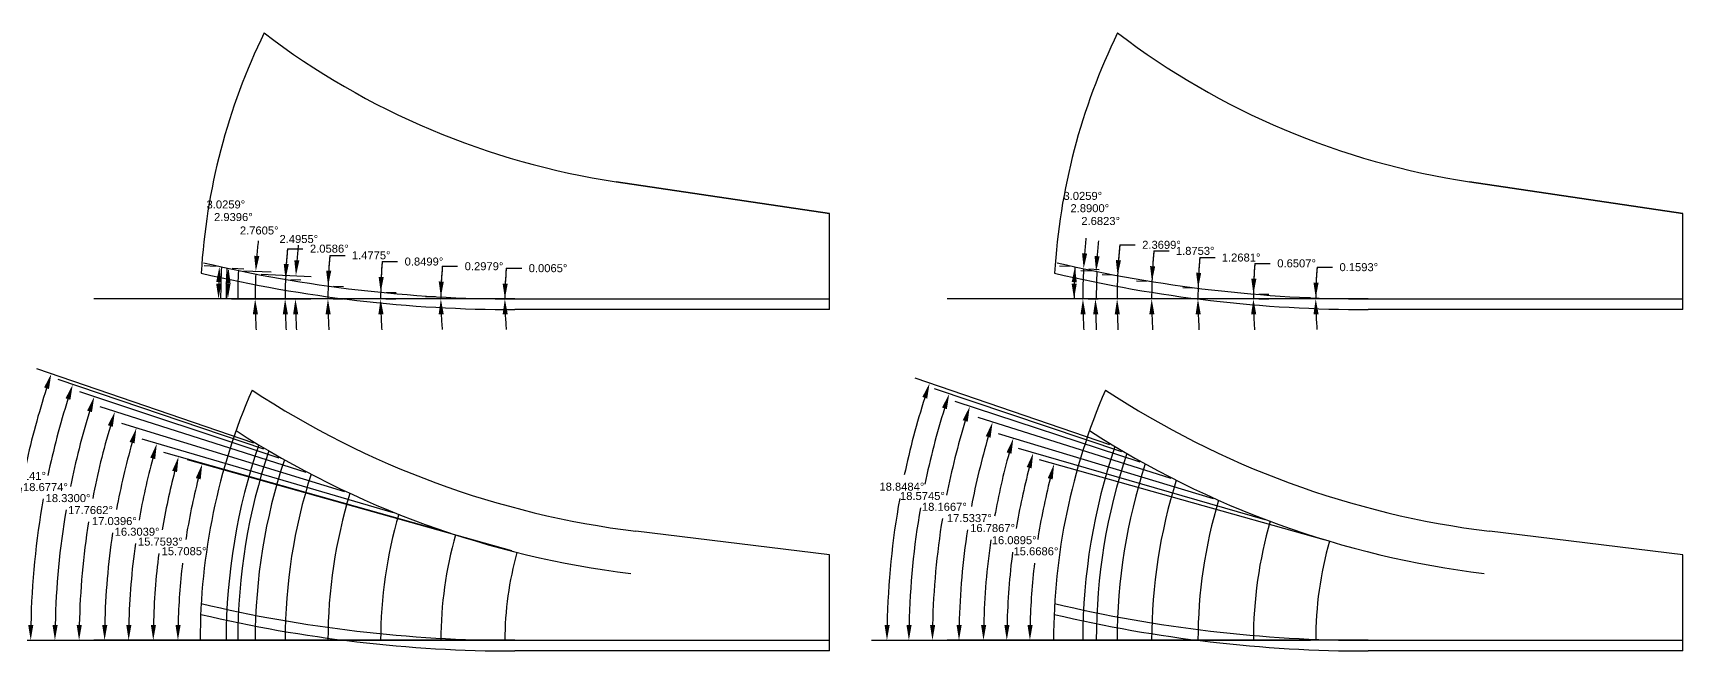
# Model space of a CAD drawing. Header units: inches. Extents: x 198.6 to 237.2, y -5.4 to 18.6.
# Drawn here: x 217.1 to 236.43, y -5.36 to 1.88 of the extents above; entities that cross this region are included whole.
import ezdxf

# ---------------------------------------------------------------- set-up
doc = ezdxf.new("R2010")
doc.units = ezdxf.units.IN
doc.header["$MEASUREMENT"] = 0
doc.header["$PDMODE"] = 35
doc.layers.get('Defpoints').update_dxf_attribs({"color": 10})
doc.layers.add('Blade_3', color=7, linetype='Continuous', true_color=0x00cc00)
doc.layers.add('Blade_5', color=7, linetype='Continuous', true_color=0x0066cc)
doc.styles.get("Standard").update_dxf_attribs({"font": 'arial.ttf'})
doc.dimstyles.get("Standard").update_dxf_attribs({"dimtxt": 0.09375, "dimasz": 0.18, "dimexe": 0.18, "dimexo": 0.0625, "dimgap": 0.09, "dimtad": 0, "dimtih": 1, "dimtoh": 1, "dimdec": 4, "dimzin": 0, "dimdsep": 46, "dimtxsty": 'Standard', "dimcen": 0.09, "dimadec": 4, "dimazin": 0, "dimtfac": 1, "dimtdec": 4, "dimtofl": 0, "dimtmove": 0, "dimatfit": 3, "dimfxl": 1, "dimtolj": 1, "dimtzin": 0, "dimarcsym": 0})

# ---------------------------------------------------------------- blocks, each defined once
blk = doc.blocks.new('*D193')
at = {"layer": 'Blade_3', "color": 0, "lineweight": -2, "transparency": 16777216}
for p, q in [((222.71, -4.185), (218.909, -3.116)), ((222.565, -5.232), (218.617, -5.232))]:
    blk.add_line(p, q, dxfattribs=at)
for start, end in [(165.6422, 171.1001), (173.1888, 178.6493)]:
    blk.add_arc((226.433, -5.232), 7.636, start, end, dxfattribs=at)
at = {"layer": 'Blade_3', "color": 0, "transparency": 16777216}
for points in [[(219.006, -3.331), (219.064, -3.346), (219.082, -3.165)], [(218.829, -5.052), (218.769, -5.052), (218.797, -5.232)]]:
    blk.add_solid(points, dxfattribs=at)
at = {"layer": 'Defpoints', "color": 0, "transparency": 16777216}
for p in [(218.924, -3.844), (222.77, -4.202), (222.628, -5.232), (226.433, -5.232)]:
    blk.add_point(p, dxfattribs=at)
at = {"layer": 'Blade_3', "color": 0, "transparency": 16777216, "insert": (218.869, -4.188), "char_height": 0.09375, "attachment_point": 5}
blk.add_mtext('\\A1;15.7085°', dxfattribs=at)
blk = doc.blocks.new('*D194')
at = {"layer": 'Blade_3', "color": 0, "lineweight": -2, "transparency": 16777216}
for p, q in [((221.989, -3.978), (218.632, -3.031)), ((221.816, -5.232), (218.328, -5.232))]:
    blk.add_line(p, q, dxfattribs=at)
for start, end in [(165.542, 170.607), (172.6226, 178.6986)]:
    blk.add_arc((226.433, -5.232), 7.925, start, end, dxfattribs=at)
at = {"layer": 'Blade_3', "color": 0, "transparency": 16777216}
for points in [[(218.73, -3.245), (218.787, -3.261), (218.805, -3.079)], [(218.54, -5.052), (218.48, -5.052), (218.508, -5.232)]]:
    blk.add_solid(points, dxfattribs=at)
at = {"layer": 'Defpoints', "color": 0, "transparency": 16777216}
for p in [(222.049, -3.995), (218.541, -4.506), (221.878, -5.232), (226.433, -5.232)]:
    blk.add_point(p, dxfattribs=at)
at = {"layer": 'Blade_3', "color": 0, "transparency": 16777216, "insert": (218.592, -4.076), "char_height": 0.09375, "attachment_point": 5}
blk.add_mtext('\\A1;15.7593°', dxfattribs=at)
blk = doc.blocks.new('*D195')
at = {"layer": 'Blade_3', "color": 0, "lineweight": -2, "transparency": 16777216}
for p, q in [((221.324, -3.738), (218.377, -2.876)), ((221.11, -5.232), (218.04, -5.232))]:
    blk.add_line(p, q, dxfattribs=at)
for start, end in [(164.9519, 170.1156), (172.0633, 178.7442)]:
    blk.add_arc((226.433, -5.232), 8.213, start, end, dxfattribs=at)
at = {"layer": 'Blade_3', "color": 0, "transparency": 16777216}
for points in [[(218.473, -3.092), (218.531, -3.108), (218.55, -2.926)], [(218.252, -5.052), (218.192, -5.052), (218.22, -5.232)]]:
    blk.add_solid(points, dxfattribs=at)
at = {"layer": 'Defpoints', "color": 0, "transparency": 16777216}
for p in [(221.384, -3.755), (218.257, -4.454), (221.172, -5.232), (226.433, -5.232)]:
    blk.add_point(p, dxfattribs=at)
at = {"layer": 'Blade_3', "color": 0, "transparency": 16777216, "insert": (218.319, -3.96), "char_height": 0.09375, "attachment_point": 5}
blk.add_mtext('\\A1;16.3039°', dxfattribs=at)
blk = doc.blocks.new('*D196')
at = {"layer": 'Blade_3', "color": 0, "lineweight": -2, "transparency": 16777216}
for p, q in [((220.753, -3.491), (218.139, -2.69)), ((220.492, -5.232), (217.758, -5.232))]:
    blk.add_line(p, q, dxfattribs=at)
for start, end in [(164.1745, 169.5942), (171.4802, 178.7859)]:
    blk.add_arc((226.433, -5.232), 8.495, start, end, dxfattribs=at)
at = {"layer": 'Blade_3', "color": 0, "transparency": 16777216}
for points in [[(218.231, -2.907), (218.289, -2.924), (218.311, -2.743)], [(217.97, -5.052), (217.91, -5.052), (217.938, -5.232)]]:
    blk.add_solid(points, dxfattribs=at)
at = {"layer": 'Defpoints', "color": 0, "transparency": 16777216}
for p in [(220.813, -3.509), (217.98, -4.391), (220.555, -5.232), (226.433, -5.232)]:
    blk.add_point(p, dxfattribs=at)
at = {"layer": 'Blade_3', "color": 0, "transparency": 16777216, "insert": (218.053, -3.835), "char_height": 0.09375, "attachment_point": 5}
blk.add_mtext('\\A1;17.0396°', dxfattribs=at)
blk = doc.blocks.new('*D197')
at = {"layer": 'Blade_3', "color": 0, "lineweight": -2, "transparency": 16777216}
for p, q in [((220.298, -3.266), (217.887, -2.494)), ((219.991, -5.232), (217.459, -5.232))]:
    blk.add_line(p, q, dxfattribs=at)
for start, end in [(163.4067, 169.094), (170.9185, 178.8271)]:
    blk.add_arc((226.433, -5.232), 8.793, start, end, dxfattribs=at)
at = {"layer": 'Blade_3', "color": 0, "transparency": 16777216}
for points in [[(217.977, -2.712), (218.034, -2.73), (218.059, -2.549)], [(217.671, -5.052), (217.611, -5.052), (217.639, -5.232)]]:
    blk.add_solid(points, dxfattribs=at)
at = {"layer": 'Defpoints', "color": 0, "transparency": 16777216}
for p in [(220.358, -3.285), (217.686, -4.325), (220.053, -5.232), (226.433, -5.232)]:
    blk.add_point(p, dxfattribs=at)
at = {"layer": 'Blade_3', "color": 0, "transparency": 16777216, "insert": (217.773, -3.706), "char_height": 0.09375, "attachment_point": 5}
blk.add_mtext('\\A1;17.7662°', dxfattribs=at)
blk = doc.blocks.new('*D198')
at = {"layer": 'Blade_3', "color": 0, "lineweight": -2, "transparency": 16777216}
for p, q in [((219.985, -3.096), (217.646, -2.321)), ((219.64, -5.232), (217.176, -5.232))]:
    blk.add_line(p, q, dxfattribs=at)
for start, end in [(162.8063, 168.5401), (170.3113, 178.8637)]:
    blk.add_arc((226.433, -5.232), 9.076, start, end, dxfattribs=at)
at = {"layer": 'Blade_3', "color": 0, "transparency": 16777216}
for points in [[(217.733, -2.54), (217.79, -2.558), (217.817, -2.377)], [(217.388, -5.052), (217.328, -5.052), (217.356, -5.232)]]:
    blk.add_solid(points, dxfattribs=at)
at = {"layer": 'Defpoints', "color": 0, "transparency": 16777216}
for p in [(220.044, -3.115), (217.408, -4.266), (219.703, -5.232), (226.433, -5.232)]:
    blk.add_point(p, dxfattribs=at)
at = {"layer": 'Blade_3', "color": 0, "transparency": 16777216, "insert": (217.51, -3.566), "char_height": 0.09375, "attachment_point": 5}
blk.add_mtext('\\A1;18.3300°', dxfattribs=at)
blk = doc.blocks.new('*D199')
at = {"layer": 'Blade_3', "color": 0, "lineweight": -2, "transparency": 16777216}
for p, q in [((219.804, -2.991), (217.394, -2.176)), ((219.435, -5.232), (216.892, -5.232))]:
    blk.add_line(p, q, dxfattribs=at)
for start, end in [(162.4243, 168.0854), (169.805, 178.8983)]:
    blk.add_arc((226.433, -5.232), 9.361, start, end, dxfattribs=at)
at = {"layer": 'Blade_3', "color": 0, "transparency": 16777216}
for points in [[(217.48, -2.396), (217.537, -2.414), (217.565, -2.234)], [(217.103, -5.052), (217.043, -5.052), (217.072, -5.232)]]:
    blk.add_solid(points, dxfattribs=at)
at = {"layer": 'Defpoints', "color": 0, "transparency": 16777216}
for p in [(219.863, -3.011), (217.127, -4.217), (219.498, -5.232), (226.433, -5.232)]:
    blk.add_point(p, dxfattribs=at)
at = {"layer": 'Blade_3', "color": 0, "transparency": 16777216, "insert": (217.245, -3.437), "char_height": 0.09375, "attachment_point": 5}
blk.add_mtext('\\A1;18.6774°', dxfattribs=at)
blk = doc.blocks.new('*D200')
at = {"layer": 'Blade_3', "color": 0, "lineweight": -2, "transparency": 16777216}
for p, q in [((219.685, -2.92), (217.144, -2.049)), ((219.3, -5.232), (216.614, -5.232))]:
    blk.add_line(p, q, dxfattribs=at)
for start, end in [(162.1559, 167.6349), (169.3078, 178.93)]:
    blk.add_arc((226.433, -5.232), 9.639, start, end, dxfattribs=at)
at = {"layer": 'Blade_3', "color": 0, "transparency": 16777216}
for points in [[(217.229, -2.269), (217.286, -2.288), (217.314, -2.107)], [(216.826, -5.052), (216.766, -5.052), (216.794, -5.232)]]:
    blk.add_solid(points, dxfattribs=at)
at = {"layer": 'Defpoints', "color": 0, "transparency": 16777216}
for p in [(219.744, -2.94), (216.852, -4.173), (219.362, -5.232), (226.433, -5.232)]:
    blk.add_point(p, dxfattribs=at)
at = {"layer": 'Blade_3', "color": 0, "transparency": 16777216, "insert": (216.988, -3.306), "char_height": 0.09375, "attachment_point": 5}
blk.add_mtext('\\A1;18.9141°', dxfattribs=at)
blk = doc.blocks.new('*D201')
at = {"layer": 'Blade_5', "color": 0, "lineweight": -2, "transparency": 16777216}
for p, q in [((232.229, -4.053), (228.891, -3.116)), ((232.066, -5.232), (228.6, -5.232))]:
    blk.add_line(p, q, dxfattribs=at)
for start, end in [(165.6791, 171.1224), (173.2064, 178.6523)]:
    blk.add_arc((236.433, -5.232), 7.653, start, end, dxfattribs=at)
at = {"layer": 'Blade_5', "color": 0, "transparency": 16777216}
for points in [[(228.989, -3.331), (229.047, -3.347), (229.064, -3.165)], [(228.812, -5.052), (228.752, -5.052), (228.78, -5.232)]]:
    blk.add_solid(points, dxfattribs=at)
at = {"layer": 'Defpoints', "color": 0, "transparency": 16777216}
for p in [(228.907, -3.844), (232.289, -4.07), (232.129, -5.232), (236.433, -5.232)]:
    blk.add_point(p, dxfattribs=at)
at = {"layer": 'Blade_5', "color": 0, "transparency": 16777216, "insert": (228.851, -4.189), "char_height": 0.09375, "attachment_point": 5}
blk.add_mtext('\\A1;15.6686°', dxfattribs=at)
blk = doc.blocks.new('*D202')
at = {"layer": 'Blade_5', "color": 0, "lineweight": -2, "transparency": 16777216}
for p, q in [((231.536, -3.819), (228.646, -2.986)), ((231.336, -5.232), (228.329, -5.232))]:
    blk.add_line(p, q, dxfattribs=at)
for start, end in [(165.2122, 170.477), (172.4932, 178.6984)]:
    blk.add_arc((236.433, -5.232), 7.923, start, end, dxfattribs=at)
at = {"layer": 'Blade_5', "color": 0, "transparency": 16777216}
for points in [[(228.743, -3.201), (228.8, -3.217), (228.819, -3.036)], [(228.541, -5.052), (228.481, -5.052), (228.509, -5.232)]]:
    blk.add_solid(points, dxfattribs=at)
at = {"layer": 'Defpoints', "color": 0, "transparency": 16777216}
for p in [(231.596, -3.837), (228.544, -4.491), (231.399, -5.232), (236.433, -5.232)]:
    blk.add_point(p, dxfattribs=at)
at = {"layer": 'Blade_5', "color": 0, "transparency": 16777216, "insert": (228.596, -4.059), "char_height": 0.09375, "attachment_point": 5}
blk.add_mtext('\\A1;16.0895°', dxfattribs=at)
blk = doc.blocks.new('*D203')
at = {"layer": 'Blade_5', "color": 0, "lineweight": -2, "transparency": 16777216}
for p, q in [((230.932, -3.572), (228.413, -2.813)), ((230.687, -5.232), (228.056, -5.232))]:
    blk.add_line(p, q, dxfattribs=at)
for start, end in [(164.4716, 169.7874), (171.7403, 178.7417)]:
    blk.add_arc((236.433, -5.232), 8.196, start, end, dxfattribs=at)
at = {"layer": 'Blade_5', "color": 0, "transparency": 16777216}
for points in [[(228.507, -3.029), (228.564, -3.046), (228.586, -2.865)], [(228.268, -5.052), (228.208, -5.052), (228.236, -5.232)]]:
    blk.add_solid(points, dxfattribs=at)
at = {"layer": 'Defpoints', "color": 0, "transparency": 16777216}
for p in [(230.991, -3.59), (228.275, -4.433), (230.749, -5.232), (236.433, -5.232)]:
    blk.add_point(p, dxfattribs=at)
at = {"layer": 'Blade_5', "color": 0, "transparency": 16777216, "insert": (228.343, -3.917), "char_height": 0.09375, "attachment_point": 5}
blk.add_mtext('\\A1;16.7867°', dxfattribs=at)
blk = doc.blocks.new('*D204')
at = {"layer": 'Blade_5', "color": 0, "lineweight": -2, "transparency": 16777216}
for p, q in [((230.436, -3.337), (228.172, -2.622)), ((230.144, -5.232), (227.769, -5.232))]:
    blk.add_line(p, q, dxfattribs=at)
for start, end in [(163.682, 169.3374), (171.2273, 178.7843)]:
    blk.add_arc((236.433, -5.232), 8.484, start, end, dxfattribs=at)
at = {"layer": 'Blade_5', "color": 0, "transparency": 16777216}
for points in [[(228.262, -2.84), (228.319, -2.857), (228.343, -2.676)], [(227.981, -5.052), (227.921, -5.052), (227.949, -5.232)]]:
    blk.add_solid(points, dxfattribs=at)
at = {"layer": 'Defpoints', "color": 0, "transparency": 16777216}
for p in [(230.496, -3.356), (227.993, -4.368), (230.207, -5.232), (236.433, -5.232)]:
    blk.add_point(p, dxfattribs=at)
at = {"layer": 'Blade_5', "color": 0, "transparency": 16777216, "insert": (228.071, -3.8), "char_height": 0.09375, "attachment_point": 5}
blk.add_mtext('\\A1;17.5337°', dxfattribs=at)
blk = doc.blocks.new('*D205')
at = {"layer": 'Blade_5', "color": 0, "lineweight": -2, "transparency": 16777216}
for p, q in [((230.073, -3.145), (227.905, -2.434)), ((229.739, -5.232), (227.458, -5.232))]:
    blk.add_line(p, q, dxfattribs=at)
for start, end in [(163.006, 168.8439), (170.6695, 178.8273)]:
    blk.add_arc((236.433, -5.232), 8.795, start, end, dxfattribs=at)
at = {"layer": 'Blade_5', "color": 0, "transparency": 16777216}
for points in [[(227.993, -2.652), (228.051, -2.671), (228.076, -2.49)], [(227.67, -5.052), (227.61, -5.052), (227.638, -5.232)]]:
    blk.add_solid(points, dxfattribs=at)
at = {"layer": 'Defpoints', "color": 0, "transparency": 16777216}
for p in [(230.132, -3.164), (227.687, -4.304), (229.802, -5.232), (236.433, -5.232)]:
    blk.add_point(p, dxfattribs=at)
at = {"layer": 'Blade_5', "color": 0, "transparency": 16777216, "insert": (227.778, -3.668), "char_height": 0.09375, "attachment_point": 5}
blk.add_mtext('\\A1;18.1667°', dxfattribs=at)
blk = doc.blocks.new('*D206')
at = {"layer": 'Blade_5', "color": 0, "lineweight": -2, "transparency": 16777216}
for p, q in [((229.857, -3.022), (227.664, -2.285)), ((229.495, -5.232), (227.182, -5.232))]:
    blk.add_line(p, q, dxfattribs=at)
for start, end in [(162.5625, 168.3683), (170.1412, 178.863)]:
    blk.add_arc((236.433, -5.232), 9.07, start, end, dxfattribs=at)
at = {"layer": 'Blade_5', "color": 0, "transparency": 16777216}
for points in [[(227.75, -2.504), (227.807, -2.523), (227.835, -2.343)], [(227.394, -5.052), (227.334, -5.052), (227.362, -5.232)]]:
    blk.add_solid(points, dxfattribs=at)
at = {"layer": 'Defpoints', "color": 0, "transparency": 16777216}
for p in [(229.916, -3.042), (227.415, -4.254), (229.558, -5.232), (236.433, -5.232)]:
    blk.add_point(p, dxfattribs=at)
at = {"layer": 'Blade_5', "color": 0, "transparency": 16777216, "insert": (227.521, -3.541), "char_height": 0.09375, "attachment_point": 5}
blk.add_mtext('\\A1;18.5745°', dxfattribs=at)
blk = doc.blocks.new('*D207')
at = {"layer": 'Blade_5', "color": 0, "lineweight": -2, "transparency": 16777216}
for p, q in [((229.718, -2.94), (227.435, -2.16)), ((229.337, -5.232), (226.925, -5.232))]:
    blk.add_line(p, q, dxfattribs=at)
for start, end in [(162.2573, 168.0115), (169.7378, 178.8943)]:
    blk.add_arc((236.433, -5.232), 9.328, start, end, dxfattribs=at)
at = {"layer": 'Blade_5', "color": 0, "transparency": 16777216}
for points in [[(227.52, -2.38), (227.577, -2.399), (227.605, -2.218)], [(227.137, -5.052), (227.077, -5.052), (227.105, -5.232)]]:
    blk.add_solid(points, dxfattribs=at)
at = {"layer": 'Defpoints', "color": 0, "transparency": 16777216}
for p in [(229.777, -2.96), (227.161, -4.211), (229.4, -5.232), (236.433, -5.232)]:
    blk.add_point(p, dxfattribs=at)
at = {"layer": 'Blade_5', "color": 0, "transparency": 16777216, "insert": (227.28, -3.432), "char_height": 0.09375, "attachment_point": 5}
blk.add_mtext('\\A1;18.8484°', dxfattribs=at)
blk = doc.blocks.new('*D219')
at = {"layer": 'Blade_3', "color": 0, "lineweight": -2, "transparency": 16777216}
for p, q in [((222.645, -0.872), (222.825, -0.872)), ((222.69, -1.231), (222.808, -1.231)), ((222.69, -1.232), (222.808, -1.232))]:
    blk.add_line(p, q, dxfattribs=at)
for start, end in [(174.5702, 179.9935), (174.5717, 177.2826), (182.7109, 185.4218)]:
    blk.add_arc((226.433, -1.232), 3.805, start, end, dxfattribs=at)
at = {"layer": 'Blade_3', "color": 0, "transparency": 16777216}
for points in [[(222.662, -1.052), (222.602, -1.051), (222.628, -1.231)], [(222.602, -1.413), (222.662, -1.411), (222.628, -1.232)]]:
    blk.add_solid(points, dxfattribs=at)
at = {"layer": 'Defpoints', "color": 0, "transparency": 16777216}
for p in [(222.628, -1.231), (222.628, -1.232), (222.628, -1.232), (226.433, -1.232)]:
    blk.add_point(p, dxfattribs=at)
at = {"layer": 'Blade_3', "color": 0, "transparency": 16777216, "insert": (223.134, -0.872), "char_height": 0.09375, "attachment_point": 5}
blk.add_mtext('\\A1;0.0065°', dxfattribs=at)
blk = doc.blocks.new('*D220')
at = {"layer": 'Blade_3', "color": 0, "lineweight": -2, "transparency": 16777216}
for p, q in [((221.894, -0.849), (222.074, -0.849)), ((221.816, -1.208), (221.698, -1.207)), ((221.816, -1.232), (221.698, -1.232))]:
    blk.add_line(p, q, dxfattribs=at)
for start, end in [(175.1719, 179.7021), (175.1728, 177.4374), (182.2646, 184.5292)]:
    blk.add_arc((226.433, -1.232), 4.554, start, end, dxfattribs=at)
at = {"layer": 'Blade_3', "color": 0, "transparency": 16777216}
for points in [[(221.913, -1.029), (221.853, -1.027), (221.878, -1.208)], [(221.852, -1.412), (221.912, -1.411), (221.878, -1.232)]]:
    blk.add_solid(points, dxfattribs=at)
at = {"layer": 'Defpoints', "color": 0, "transparency": 16777216}
for p in [(221.878, -1.208), (221.878, -1.224), (221.878, -1.232), (226.433, -1.232)]:
    blk.add_point(p, dxfattribs=at)
at = {"layer": 'Blade_3', "color": 0, "transparency": 16777216, "insert": (222.384, -0.849), "char_height": 0.09375, "attachment_point": 5}
blk.add_mtext('\\A1;0.2979°', dxfattribs=at)
blk = doc.blocks.new('*D221')
at = {"layer": 'Blade_3', "color": 0, "lineweight": -2, "transparency": 16777216}
for p, q in [((221.191, -0.794), (221.371, -0.794)), ((221.236, -1.155), (221.353, -1.156)), ((221.235, -1.232), (221.352, -1.232))]:
    blk.add_line(p, q, dxfattribs=at)
for start, end in [(175.228, 179.1501), (175.2286, 177.1893), (181.9607, 183.9215)]:
    blk.add_arc((226.433, -1.232), 5.26, start, end, dxfattribs=at)
at = {"layer": 'Blade_3', "color": 0, "transparency": 16777216}
for points in [[(221.209, -0.975), (221.149, -0.973), (221.173, -1.154)], [(221.146, -1.412), (221.206, -1.411), (221.172, -1.232)]]:
    blk.add_solid(points, dxfattribs=at)
at = {"layer": 'Defpoints', "color": 0, "transparency": 16777216}
for p in [(221.173, -1.154), (221.172, -1.232), (221.173, -1.206), (226.433, -1.232)]:
    blk.add_point(p, dxfattribs=at)
at = {"layer": 'Blade_3', "color": 0, "transparency": 16777216, "insert": (221.68, -0.794), "char_height": 0.09375, "attachment_point": 5}
blk.add_mtext('\\A1;0.8499°', dxfattribs=at)
blk = doc.blocks.new('*D222')
at = {"layer": 'Blade_3', "color": 0, "lineweight": -2, "transparency": 16777216}
for p, q in [((220.577, -0.721), (220.757, -0.721)), ((220.619, -1.082), (220.737, -1.085)), ((220.617, -1.232), (220.735, -1.232))]:
    blk.add_line(p, q, dxfattribs=at)
for start, end in [(175.0127, 178.5225), (175.0131, 176.7678), (181.7547, 183.5093)]:
    blk.add_arc((226.433, -1.232), 5.878, start, end, dxfattribs=at)
at = {"layer": 'Blade_3', "color": 0, "transparency": 16777216}
for points in [[(220.594, -0.902), (220.534, -0.899), (220.557, -1.08)], [(220.527, -1.412), (220.587, -1.411), (220.555, -1.232)]]:
    blk.add_solid(points, dxfattribs=at)
at = {"layer": 'Defpoints', "color": 0, "transparency": 16777216}
for p in [(220.557, -1.08), (220.555, -1.181), (220.555, -1.232), (226.433, -1.232)]:
    blk.add_point(p, dxfattribs=at)
at = {"layer": 'Blade_3', "color": 0, "transparency": 16777216, "insert": (221.062, -0.721), "char_height": 0.09375, "attachment_point": 5}
blk.add_mtext('\\A1;1.4775°', dxfattribs=at)
blk = doc.blocks.new('*D223')
at = {"layer": 'Blade_3', "color": 0, "lineweight": -2, "transparency": 16777216}
for p, q in [((220.081, -0.643), (220.261, -0.643)), ((220.12, -1.005), (220.237, -1.009)), ((220.116, -1.232), (220.233, -1.232))]:
    blk.add_line(p, q, dxfattribs=at)
for start, end in [(174.7076, 177.9414), (174.7079, 176.3246), (181.6168, 183.2335)]:
    blk.add_arc((226.433, -1.232), 6.379, start, end, dxfattribs=at)
at = {"layer": 'Blade_3', "color": 0, "transparency": 16777216}
for points in [[(220.096, -0.824), (220.037, -0.821), (220.058, -1.003)], [(220.026, -1.412), (220.086, -1.411), (220.053, -1.232)]]:
    blk.add_solid(points, dxfattribs=at)
at = {"layer": 'Defpoints', "color": 0, "transparency": 16777216}
for p in [(220.054, -1.155), (220.058, -1.003), (220.053, -1.232), (226.433, -1.232)]:
    blk.add_point(p, dxfattribs=at)
at = {"layer": 'Blade_3', "color": 0, "transparency": 16777216, "insert": (220.571, -0.643), "char_height": 0.09375, "attachment_point": 5}
blk.add_mtext('\\A1;2.0586°', dxfattribs=at)
blk = doc.blocks.new('*D224')
at = {"layer": 'Blade_3', "color": 0, "lineweight": -2, "transparency": 16777216}
for p, q in [((219.771, -0.942), (220.36, -0.967)), ((219.765, -1.232), (220.354, -1.232))]:
    blk.add_line(p, q, dxfattribs=at)
for start, end in [(174.2086, 175.8566), (181.6479, 183.2959)]:
    blk.add_arc((226.433, -1.232), 6.258, start, end, dxfattribs=at)
at = {"layer": 'Blade_3', "color": 0, "transparency": 16777216}
for points in [[(220.22, -0.781), (220.161, -0.778), (220.18, -0.959)], [(220.147, -1.412), (220.207, -1.411), (220.174, -1.232)]]:
    blk.add_solid(points, dxfattribs=at)
at = {"layer": 'Defpoints', "color": 0, "transparency": 16777216}
for p in [(219.709, -0.939), (220.175, -1.141), (219.703, -1.232), (226.433, -1.232)]:
    blk.add_point(p, dxfattribs=at)
at = {"layer": 'Blade_3', "color": 0, "transparency": 16777216, "insert": (220.214, -0.53), "char_height": 0.09375, "attachment_point": 5}
blk.add_mtext('\\A1;2.4955°', dxfattribs=at)
blk = doc.blocks.new('*D225')
at = {"layer": 'Blade_3', "color": 0, "lineweight": -2, "transparency": 16777216}
for p, q in [((219.568, -0.901), (219.89, -0.916)), ((219.56, -1.232), (219.882, -1.232))]:
    blk.add_line(p, q, dxfattribs=at)
for start, end in [(174.1747, 175.7071), (181.5324, 183.0648)]:
    blk.add_arc((226.433, -1.232), 6.73, start, end, dxfattribs=at)
at = {"layer": 'Blade_3', "color": 0, "transparency": 16777216}
for points in [[(219.751, -0.73), (219.691, -0.726), (219.71, -0.908)], [(219.675, -1.412), (219.735, -1.411), (219.702, -1.232)]]:
    blk.add_solid(points, dxfattribs=at)
at = {"layer": 'Defpoints', "color": 0, "transparency": 16777216}
for p in [(219.506, -0.898), (219.703, -1.124), (219.498, -1.232), (226.433, -1.232)]:
    blk.add_point(p, dxfattribs=at)
at = {"layer": 'Blade_3', "color": 0, "transparency": 16777216, "insert": (219.75, -0.43), "char_height": 0.09375, "attachment_point": 5}
blk.add_mtext('\\A1;2.7605°', dxfattribs=at)
blk = doc.blocks.new('*D226')
at = {"layer": 'Blade_3', "color": 0, "lineweight": -2, "transparency": 16777216}
for p, q in [((219.434, -0.872), (219.571, -0.879)), ((219.425, -1.232), (219.562, -1.232))]:
    blk.add_line(p, q, dxfattribs=at)
blk.add_arc((226.433, -1.232), 7.051, 178.5231, 178.5373, dxfattribs=at)
at = {"layer": 'Blade_3', "color": 0, "transparency": 16777216}
for points in [[(219.354, -1.049), (219.414, -1.051), (219.391, -0.87)], [(219.414, -1.052), (219.354, -1.051), (219.382, -1.232)]]:
    blk.add_solid(points, dxfattribs=at)
at = {"layer": 'Defpoints', "color": 0, "transparency": 16777216}
for p in [(219.372, -0.869), (219.383, -1.111), (219.362, -1.232), (226.433, -1.232)]:
    blk.add_point(p, dxfattribs=at)
at = {"layer": 'Blade_3', "color": 0, "transparency": 16777216, "insert": (219.447, -0.273), "char_height": 0.09375, "attachment_point": 5}
blk.add_mtext('\\A1;2.9396°', dxfattribs=at)
blk = doc.blocks.new('*D227')
at = {"layer": 'Blade_3', "color": 0, "lineweight": -2, "transparency": 16777216}
for p, q in [((219.245, -0.852), (219.103, -0.844)), ((219.235, -1.232), (219.093, -1.232))]:
    blk.add_line(p, q, dxfattribs=at)
blk.add_arc((226.433, -1.232), 7.16, 178.4146, 178.5595, dxfattribs=at)
at = {"layer": 'Blade_3', "color": 0, "transparency": 16777216}
for points in [[(219.246, -1.033), (219.305, -1.035), (219.283, -0.854)], [(219.305, -1.052), (219.245, -1.051), (219.273, -1.232)]]:
    blk.add_solid(points, dxfattribs=at)
at = {"layer": 'Defpoints', "color": 0, "transparency": 16777216}
for p in [(219.308, -0.855), (219.274, -1.106), (219.298, -1.232), (226.433, -1.232)]:
    blk.add_point(p, dxfattribs=at)
at = {"layer": 'Blade_3', "color": 0, "transparency": 16777216, "insert": (219.359, -0.125), "char_height": 0.09375, "attachment_point": 5}
blk.add_mtext('\\A1;3.0259°', dxfattribs=at)
blk = doc.blocks.new('*D228')
at = {"layer": 'Blade_5', "color": 0, "lineweight": -2, "transparency": 16777216}
for p, q in [((232.145, -0.86), (232.325, -0.86)), ((232.066, -1.22), (231.949, -1.219)), ((232.066, -1.232), (231.949, -1.232))]:
    blk.add_line(p, q, dxfattribs=at)
for start, end in [(175.0466, 179.8407), (175.0477, 177.4442), (182.3965, 184.7931)]:
    blk.add_arc((236.433, -1.232), 4.304, start, end, dxfattribs=at)
at = {"layer": 'Blade_5', "color": 0, "transparency": 16777216}
for points in [[(232.163, -1.041), (232.103, -1.039), (232.129, -1.22)], [(232.103, -1.412), (232.163, -1.411), (232.129, -1.232)]]:
    blk.add_solid(points, dxfattribs=at)
at = {"layer": 'Defpoints', "color": 0, "transparency": 16777216}
for p in [(232.129, -1.22), (232.129, -1.228), (232.129, -1.232), (236.433, -1.232)]:
    blk.add_point(p, dxfattribs=at)
at = {"layer": 'Blade_5', "color": 0, "transparency": 16777216, "insert": (232.634, -0.86), "char_height": 0.09375, "attachment_point": 5}
blk.add_mtext('\\A1;0.1593°', dxfattribs=at)
blk = doc.blocks.new('*D229')
at = {"layer": 'Blade_5', "color": 0, "lineweight": -2, "transparency": 16777216}
for p, q in [((231.416, -0.815), (231.596, -0.815)), ((231.461, -1.232), (231.579, -1.232)), ((231.462, -1.175), (231.579, -1.177))]:
    blk.add_line(p, q, dxfattribs=at)
for start, end in [(175.2509, 179.3493), (175.2515, 177.3004), (182.0489, 184.0978)]:
    blk.add_arc((236.433, -1.232), 5.034, start, end, dxfattribs=at)
at = {"layer": 'Blade_5', "color": 0, "transparency": 16777216}
for points in [[(231.434, -0.996), (231.374, -0.994), (231.399, -1.175)], [(231.372, -1.412), (231.432, -1.411), (231.399, -1.232)]]:
    blk.add_solid(points, dxfattribs=at)
at = {"layer": 'Defpoints', "color": 0, "transparency": 16777216}
for p in [(231.399, -1.175), (231.399, -1.213), (231.399, -1.232), (236.433, -1.232)]:
    blk.add_point(p, dxfattribs=at)
at = {"layer": 'Blade_5', "color": 0, "transparency": 16777216, "insert": (231.905, -0.815), "char_height": 0.09375, "attachment_point": 5}
blk.add_mtext('\\A1;0.6507°', dxfattribs=at)
blk = doc.blocks.new('*D230')
at = {"layer": 'Blade_5', "color": 0, "lineweight": -2, "transparency": 16777216}
for p, q in [((230.77, -0.747), (230.95, -0.747)), ((230.688, -1.105), (230.571, -1.102)), ((230.687, -1.232), (230.569, -1.232))]:
    blk.add_line(p, q, dxfattribs=at)
for start, end in [(175.1019, 178.7319), (175.1024, 176.9171), (181.8147, 183.6295)]:
    blk.add_arc((236.433, -1.232), 5.683, start, end, dxfattribs=at)
at = {"layer": 'Blade_5', "color": 0, "transparency": 16777216}
for points in [[(230.787, -0.927), (230.728, -0.925), (230.751, -1.106)], [(230.722, -1.412), (230.782, -1.411), (230.749, -1.232)]]:
    blk.add_solid(points, dxfattribs=at)
at = {"layer": 'Defpoints', "color": 0, "transparency": 16777216}
for p in [(230.751, -1.106), (230.749, -1.19), (230.749, -1.232), (236.433, -1.232)]:
    blk.add_point(p, dxfattribs=at)
at = {"layer": 'Blade_5', "color": 0, "transparency": 16777216, "insert": (231.255, -0.747), "char_height": 0.09375, "attachment_point": 5}
blk.add_mtext('\\A1;1.2681°', dxfattribs=at)
blk = doc.blocks.new('*D231')
at = {"layer": 'Blade_5', "color": 0, "lineweight": -2, "transparency": 16777216}
for p, q in [((230.232, -0.669), (230.412, -0.669)), ((230.147, -1.026), (230.03, -1.022)), ((230.144, -1.232), (230.027, -1.232))]:
    blk.add_line(p, q, dxfattribs=at)
for start, end in [(174.8113, 178.1247), (174.8117, 176.4682), (181.6565, 183.313)]:
    blk.add_arc((236.433, -1.232), 6.226, start, end, dxfattribs=at)
at = {"layer": 'Blade_5', "color": 0, "transparency": 16777216}
for points in [[(230.248, -0.85), (230.188, -0.847), (230.21, -1.028)], [(230.179, -1.412), (230.239, -1.411), (230.207, -1.232)]]:
    blk.add_solid(points, dxfattribs=at)
at = {"layer": 'Defpoints', "color": 0, "transparency": 16777216}
for p in [(230.21, -1.028), (230.207, -1.164), (230.207, -1.232), (236.433, -1.232)]:
    blk.add_point(p, dxfattribs=at)
at = {"layer": 'Blade_5', "color": 0, "transparency": 16777216, "insert": (230.717, -0.669), "char_height": 0.09375, "attachment_point": 5}
blk.add_mtext('\\A1;1.8753°', dxfattribs=at)
blk = doc.blocks.new('*D232')
at = {"layer": 'Blade_5', "color": 0, "lineweight": -2, "transparency": 16777216}
for p, q in [((229.832, -0.598), (230.012, -0.598)), ((229.745, -0.955), (229.627, -0.95)), ((229.739, -1.232), (229.622, -1.232))]:
    blk.add_line(p, q, dxfattribs=at)
for start, end in [(174.5191, 177.6301), (174.5194, 176.0747), (181.5554, 183.1107)]:
    blk.add_arc((236.433, -1.232), 6.631, start, end, dxfattribs=at)
at = {"layer": 'Blade_5', "color": 0, "transparency": 16777216}
for points in [[(229.847, -0.78), (229.787, -0.776), (229.807, -0.958)], [(229.774, -1.412), (229.834, -1.411), (229.802, -1.232)]]:
    blk.add_solid(points, dxfattribs=at)
at = {"layer": 'Defpoints', "color": 0, "transparency": 16777216}
for p in [(229.807, -0.958), (229.802, -1.14), (229.802, -1.232), (236.433, -1.232)]:
    blk.add_point(p, dxfattribs=at)
at = {"layer": 'Blade_5', "color": 0, "transparency": 16777216, "insert": (230.322, -0.598), "char_height": 0.09375, "attachment_point": 5}
blk.add_mtext('\\A1;2.3699°', dxfattribs=at)
blk = doc.blocks.new('*D233')
at = {"layer": 'Blade_5', "color": 0, "lineweight": -2, "transparency": 16777216}
for p, q in [((229.503, -0.907), (229.376, -0.901)), ((229.495, -1.232), (229.368, -1.232))]:
    blk.add_line(p, q, dxfattribs=at)
for start, end in [(174.3215, 175.8196), (181.4981, 182.9962)]:
    blk.add_arc((236.433, -1.232), 6.884, start, end, dxfattribs=at)
at = {"layer": 'Blade_5', "color": 0, "transparency": 16777216}
for points in [[(229.597, -0.732), (229.537, -0.728), (229.556, -0.91)], [(229.521, -1.412), (229.581, -1.411), (229.548, -1.232)]]:
    blk.add_solid(points, dxfattribs=at)
at = {"layer": 'Defpoints', "color": 0, "transparency": 16777216}
for p in [(229.565, -0.91), (229.549, -1.124), (229.558, -1.232), (236.433, -1.232)]:
    blk.add_point(p, dxfattribs=at)
at = {"layer": 'Blade_5', "color": 0, "transparency": 16777216, "insert": (229.609, -0.319), "char_height": 0.09375, "attachment_point": 5}
blk.add_mtext('\\A1;2.6823°', dxfattribs=at)
blk = doc.blocks.new('*D234')
at = {"layer": 'Blade_5', "color": 0, "lineweight": -2, "transparency": 16777216}
for p, q in [((229.471, -0.88), (229.59, -0.886)), ((229.462, -1.232), (229.581, -1.232))]:
    blk.add_line(p, q, dxfattribs=at)
for start, end in [(174.1766, 175.6433), (181.4667, 182.9334)]:
    blk.add_arc((236.433, -1.232), 7.032, start, end, dxfattribs=at)
at = {"layer": 'Blade_5', "color": 0, "transparency": 16777216}
for points in [[(229.451, -0.7), (229.391, -0.696), (229.41, -0.877)], [(229.373, -1.412), (229.433, -1.411), (229.401, -1.232)]]:
    blk.add_solid(points, dxfattribs=at)
at = {"layer": 'Defpoints', "color": 0, "transparency": 16777216}
for p in [(229.409, -0.877), (229.402, -1.114), (229.4, -1.232), (236.433, -1.232)]:
    blk.add_point(p, dxfattribs=at)
at = {"layer": 'Blade_5', "color": 0, "transparency": 16777216, "insert": (229.482, -0.169), "char_height": 0.09375, "attachment_point": 5}
blk.add_mtext('\\A1;2.8900°', dxfattribs=at)
blk = doc.blocks.new('*D235')
at = {"layer": 'Blade_5', "color": 0, "lineweight": -2, "transparency": 16777216}
for p, q in [((229.245, -0.852), (229.127, -0.846)), ((229.235, -1.232), (229.117, -1.232))]:
    blk.add_line(p, q, dxfattribs=at)
blk.add_arc((236.433, -1.232), 7.135, 178.4195, 178.5546, dxfattribs=at)
at = {"layer": 'Blade_5', "color": 0, "transparency": 16777216}
for points in [[(229.27, -1.034), (229.33, -1.036), (229.307, -0.855)], [(229.329, -1.052), (229.269, -1.051), (229.297, -1.232)]]:
    blk.add_solid(points, dxfattribs=at)
at = {"layer": 'Defpoints', "color": 0, "transparency": 16777216}
for p in [(229.308, -0.855), (229.298, -1.106), (229.298, -1.232), (236.433, -1.232)]:
    blk.add_point(p, dxfattribs=at)
at = {"layer": 'Blade_5', "color": 0, "transparency": 16777216, "insert": (229.4, -0.025), "char_height": 0.09375, "attachment_point": 5}
blk.add_mtext('\\A1;3.0259°', dxfattribs=at)

msp = doc.modelspace()

# ---------------------------------------------------------------- linework, layer by layer
for p, q in [((223.93257, 0.14178), (226.43257, -0.23184)), ((226.43257, -0.23184), (223.93257, 0.14178)), ((233.93257, 0.14178), (236.43257, -0.23184)), ((236.43257, -0.23184), (233.93257, 0.14178)), ((226.43257, -1.23184), (226.43257, -0.23184)), ((236.43257, -1.23184), (236.43257, -0.23184)), ((222.74507, -1.23184), (217.81221, -1.23184)), ((226.43257, -1.35684), (226.43257, -1.23184)), ((232.74507, -1.23184), (227.81221, -1.23184)), ((236.43257, -1.35684), (236.43257, -1.23184)), ((226.43257, -1.35684), (222.74507, -1.35684)), ((236.43257, -1.35684), (232.74507, -1.35684)), ((226.43257, -4.23184), (224.16353, -3.95324)), ((236.43257, -4.23184), (234.16353, -3.95324)), ((226.43257, -5.23184), (226.43257, -4.23184)), ((236.43257, -5.23184), (236.43257, -4.23184)), ((222.74507, -5.23184), (217.81221, -5.23184)), ((226.43257, -5.35684), (222.74507, -5.35684)), ((226.43257, -5.35684), (226.43257, -5.23184)), ((232.74507, -5.23184), (227.81221, -5.23184)), ((236.43257, -5.35684), (232.74507, -5.35684)), ((236.43257, -5.35684), (236.43257, -5.23184))]:
    msp.add_line(p, q)
at = {"color": 1}
for p, q in [((222.74507, -1.23184), (226.43257, -1.23184)), ((232.74507, -1.23184), (236.43257, -1.23184)), ((222.74507, -5.23184), (226.43257, -5.23184)), ((232.74507, -5.23184), (236.43257, -5.23184))]:
    msp.add_line(p, q, dxfattribs=at)
for centre, radius, start, end in [((226.43257, -1.35684), 7.375, 153.928624, 176.674678), ((225.26286, 9.04293), 9, 232.692296, 261.5), ((236.43257, -1.35684), 7.375, 153.928624, 176.674678), ((235.26286, 9.04293), 9, 232.692296, 261.5), ((222.74507, 14.64316), 16, 256.721022, 270), ((232.74507, 14.64316), 16, 256.721022, 270), ((226.43257, -5.23184), 7.375, 156.568403, 180), ((225.44316, 6.46849), 10.5, 236.617225, 263), ((236.43257, -5.23184), 7.375, 156.568403, 180), ((235.44316, 6.46849), 10.5, 236.617225, 263), ((225.44316, 6.46849), 11, 237.167147, 263), ((235.44316, 6.46849), 11, 237.167147, 263), ((222.74507, 10.64316), 16, 256.698432, 270), ((232.74507, 10.64316), 16, 256.698432, 270)]:
    msp.add_arc(centre, radius, start, end)
for centre, start in [((222.74507, 14.64316), 256.721022), ((232.74507, 14.64316), 256.721022), ((222.74507, 10.64316), 256.615265), ((232.74507, 10.64316), 256.615265)]:
    msp.add_arc(centre, 15.875, start, 270, dxfattribs=at)
at = {"layer": 'Blade_3'}
for centre, radius, start in [((226.43257, -1.23184), 7.13494, 176.97409), ((226.43257, -1.23184), 7.07033, 177.06041), ((226.43257, -1.23184), 6.93477, 177.239485), ((226.43257, -1.23184), 6.72996, 177.504507), ((226.43257, -1.23184), 6.37918, 177.941404), ((226.43257, -1.23184), 5.87786, 178.522457), ((226.43257, -1.23184), 5.26011, 179.150052), ((226.43257, -1.23184), 4.55436, 179.702067), ((226.43257, -1.23184), 3.80472, 179.993483), ((226.43257, -5.23184), 7.07033, 161.085865), ((226.43257, -5.23184), 6.93477, 161.322603), ((226.43257, -5.23184), 6.72996, 161.670027), ((226.43257, -5.23184), 6.37918, 162.233775), ((226.43257, -5.23184), 5.87786, 162.960415), ((226.43257, -5.23184), 5.26011, 163.696097), ((226.43257, -5.23184), 4.55436, 164.240654), ((226.43257, -5.23184), 3.80472, 164.291525)]:
    msp.add_arc(centre, radius, start, 180, dxfattribs=at)
at = {"layer": 'Blade_5'}
for centre, radius, start in [((236.43257, -1.23184), 7.13494, 176.97409), ((236.43257, -1.23184), 7.033, 177.110012), ((236.43257, -1.23184), 6.87488, 177.317699), ((236.43257, -1.23184), 6.63096, 177.630083), ((236.43257, -1.23184), 6.22606, 178.124699), ((236.43257, -1.23184), 5.6833, 178.731862), ((236.43257, -1.23184), 5.03387, 179.349293), ((236.43257, -1.23184), 4.3037, 179.840735), ((236.43257, -5.23184), 7.033, 161.151589), ((236.43257, -5.23184), 6.87488, 161.425516), ((236.43257, -5.23184), 6.63096, 161.833296), ((236.43257, -5.23184), 6.22606, 162.466292), ((236.43257, -5.23184), 5.6833, 163.213269), ((236.43257, -5.23184), 5.03387, 163.910547), ((236.43257, -5.23184), 4.3037, 164.331414)]:
    msp.add_arc(centre, radius, start, 180, dxfattribs=at)

# ---------------------------------------------------------------- dimensions: what is measured, and where the dimension line sits
at = {"layer": 'Blade_3'}
for base, center, p1, p2, picture, middle in [((219.27386, -1.10581), (226.43257, -1.23184), (219.30758, -0.85521), (219.29764, -1.23184), '*D227', (219.35877, -0.12534)), ((219.382682, -1.111267), (226.432572, -1.231845), (219.371543, -0.869257), (219.36224, -1.231845), '*D226', (219.447203, -0.272623)), ((219.703069, -1.123759), (226.432572, -1.231845), (219.505845, -0.897856), (219.497797, -1.231845), '*D225', (219.750171, -0.429722)), ((220.17476, -1.140986), (226.432572, -1.231845), (219.708995, -0.938817), (219.702612, -1.231845), '*D224', (220.21363, -0.529546)), ((216.85218, -4.17336), (226.43257, -5.23184), (219.744, -2.93999), (219.36224, -5.23184), '*D200', (216.9883, -3.30568)), ((217.12681, -4.21668), (226.43257, -5.23184), (219.86301, -3.01106), (219.4978, -5.23184), '*D199', (217.24526, -3.4371)), ((217.407709, -4.265773), (226.432572, -5.231845), (220.044083, -3.115346), (219.702612, -5.231845), '*D198', (217.51025, -3.566423)), ((217.68634, -4.3246), (226.43257, -5.23184), (220.35762, -3.28534), (220.05339, -5.23184), '*D197', (217.7728, -3.70607)), ((217.97961, -4.39113), (226.43257, -5.23184), (220.81274, -3.50944), (220.55472, -5.23184), '*D196', (218.05346, -3.83545)), ((218.25692, -4.45403), (226.43257, -5.23184), (221.38399, -3.75516), (221.17246, -5.23184), '*D195', (218.31908, -3.95996)), ((218.54082, -4.50626), (226.43257, -5.23184), (222.0494, -3.99489), (221.87821, -5.23184), '*D194', (218.59223, -4.07633))]:
    dim = msp.add_angular_dim_3p(base=base, center=center, p1=p1, p2=p2, dimstyle='Standard', dxfattribs=at)
    dim.commit()
    dim.dimension.update_dxf_attribs({"geometry": picture, "text_midpoint": middle, "dimtype": 165})
for base, center, p1, p2, picture, middle in [((220.05385, -1.15545), (226.43257, -1.23184), (220.05751, -1.00269), (220.05339, -1.23184), '*D223', (220.5708, -0.64344)), ((220.55493, -1.18132), (226.43257, -1.23184), (220.55667, -1.08028), (220.55472, -1.23184), '*D222', (221.06197, -0.72086)), ((221.17252, -1.20583), (226.43257, -1.23184), (221.17304, -1.15382), (221.17246, -1.23184), '*D221', (221.6801, -0.79425)), ((221.87821, -1.22395), (226.43257, -1.23184), (221.87827, -1.20816), (221.87821, -1.23184), '*D220', (222.38378, -0.84852)), ((222.62785, -1.2317), (226.43257, -1.23184), (222.62785, -1.23141), (222.62785, -1.23184), '*D219', (223.13434, -0.87182)), ((218.92407, -3.84398), (226.43257, -5.23184), (222.76995, -4.20174), (222.62785, -5.23184), '*D193', (218.86852, -4.1884))]:
    dim = msp.add_angular_dim_3p(base=base, center=center, p1=p1, p2=p2, dimstyle='Standard', dxfattribs=at)
    dim.commit()
    dim.dimension.update_dxf_attribs({"geometry": picture, "text_midpoint": middle})
at = {"layer": 'Blade_5'}
for base, center, p1, p2, picture, middle in [((229.29826, -1.10624), (236.43257, -1.23184), (229.30758, -0.85521), (229.29764, -1.23184), '*D235', (229.39993, -0.02513)), ((229.40189, -1.11362), (236.43257, -1.23184), (229.40852, -0.87725), (229.39958, -1.23184), '*D234', (229.48174, -0.16864)), ((229.549095, -1.124419), (236.432572, -1.231845), (229.565228, -0.910115), (229.557696, -1.231845), '*D233', (229.60899, -0.319416)), ((227.16108, -4.21108), (236.43257, -5.23184), (229.77671, -2.95973), (229.39958, -5.23184), '*D207', (227.2803, -3.43225)), ((227.41502, -4.25358), (236.43257, -5.23184), (229.91581, -3.04194), (229.5577, -5.23184), '*D206', (227.52111, -3.54092)), ((227.68708, -4.30408), (236.43257, -5.23184), (230.13215, -3.16443), (229.80162, -5.23184), '*D205', (227.77814, -3.66812)), ((227.99315, -4.36797), (236.43257, -5.23184), (230.49578, -3.35614), (230.20652, -5.23184), '*D204', (228.07074, -3.80008)), ((228.27545, -4.43267), (236.43257, -5.23184), (230.99146, -3.59045), (230.74927, -5.23184), '*D203', (228.34263, -3.91651)), ((228.543765, -4.491252), (236.432572, -5.231845), (231.595883, -3.836771), (231.398707, -5.231845), '*D202', (228.596388, -4.058826))]:
    dim = msp.add_angular_dim_3p(base=base, center=center, p1=p1, p2=p2, dimstyle='Standard', dxfattribs=at)
    dim.commit()
    dim.dimension.update_dxf_attribs({"geometry": picture, "text_midpoint": middle, "dimtype": 165})
for base, center, p1, p2, picture, middle in [((229.80225, -1.14042), (236.43257, -1.23184), (229.80729, -0.95765), (229.80162, -1.23184), '*D232', (230.32214, -0.59849)), ((230.20689, -1.16392), (236.43257, -1.23184), (230.20985, -1.0281), (230.20652, -1.23184), '*D231', (230.71703, -0.66879)), ((230.749425, -1.189915), (236.432572, -1.231845), (230.750662, -1.106065), (230.74927, -1.231845), '*D230', (231.255023, -0.746587)), ((231.398743, -1.212788), (236.432572, -1.231845), (231.399032, -1.174676), (231.398707, -1.231845), '*D229', (231.9054, -0.815076)), ((232.128876, -1.227857), (236.432572, -1.231845), (232.12889, -1.219882), (232.128874, -1.231845), '*D228', (232.634358, -0.86024)), ((228.90654, -3.84435), (236.43257, -5.23184), (232.2888, -4.06953), (232.12887, -5.23184), '*D201', (228.85114, -4.18869))]:
    dim = msp.add_angular_dim_3p(base=base, center=center, p1=p1, p2=p2, dimstyle='Standard', dxfattribs=at)
    dim.commit()
    dim.dimension.update_dxf_attribs({"geometry": picture, "text_midpoint": middle})

doc.saveas('drawing.dxf')
